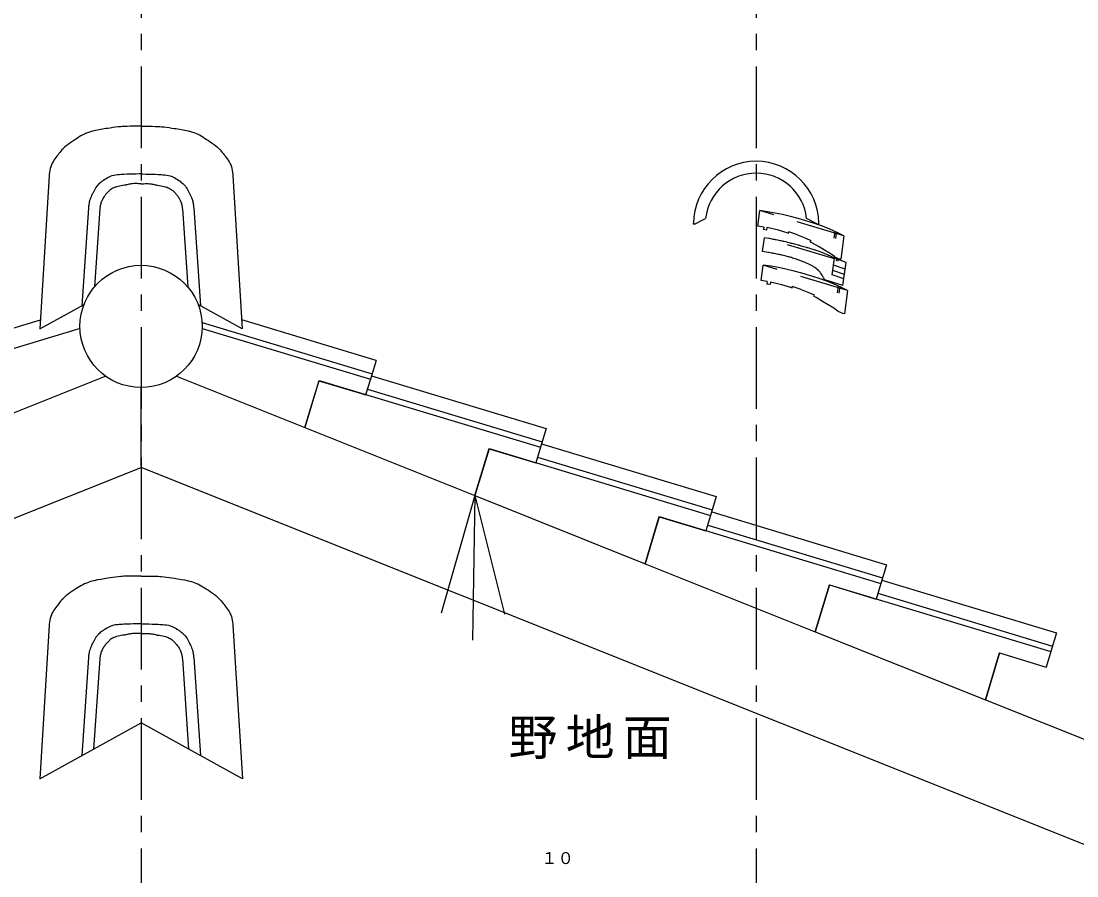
# Model space of a CAD drawing. Units: millimetres, scale not verified. Extents: x -4726 to 4690, y -2905 to 2891.
# Drawn here: x -255 to 1041, y -59 to 991 of the extents above; entities that cross this region are included whole.
import ezdxf
from ezdxf.enums import TextEntityAlignment as Align

# ---------------------------------------------------------------- set-up
doc = ezdxf.new("R2010")
doc.units = ezdxf.units.MM
doc.header["$LTSCALE"] = 20
doc.linetypes.add('CHAIN1', pattern=[8, 5, -1, 1, -1])
doc.linetypes.add('DASHED1', pattern=[1.8, 1.2, -0.6])
for name, color, linetype in [('0-0', 7, 'Continuous'), ('0-6', 7, 'Continuous'), ('0-7', 7, 'Continuous')]:
    doc.layers.add(name, color=color, linetype=linetype)
doc.styles.add('ＭＳ ゴシック', font='')
doc.styles.get('ＭＳ ゴシック').set_extended_font_data('MS Gothic')

# ---------------------------------------------------------------- blocks, each defined once
blk = doc.blocks.new('kae5')
at = {"layer": '0-6'}
for p, q in [((-45.139, 0.208), (-49.726, -75.211)), ((45.139, 0.208), (49.726, -75.211)), ((-25.833, -15.707), (-29.157, -63.827)), ((-20.294, -16.248), (-22.903, -54.581)), ((20.294, -16.248), (22.903, -54.581)), ((25.833, -15.707), (29.157, -63.827)), ((-49.726, -75.211), (-28, -63.187)), ((49.726, -75.211), (28, -63.187))]:
    blk.add_line(p, q, dxfattribs=at)
for points in [[(0, 24.297), (-0.877, 24.31), (-2.389, 24.328), (-3.899, 24.334), (-5.408, 24.322), (-6.913, 24.284), (-8.415, 24.213), (-9.285, 24.154), (-10.023, 24.092), (-11.295, 23.963), (-12.565, 23.81), (-13.836, 23.639), (-15.107, 23.454), (-16.382, 23.263), (-17.123, 23.15), (-18.106, 23), (-19.8, 22.731), (-21.486, 22.427), (-23.153, 22.066), (-24.789, 21.626), (-26.383, 21.083), (-27.284, 20.712), (-27.797, 20.477), (-28.667, 20.04), (-29.522, 19.568), (-30.366, 19.068), (-31.201, 18.547), (-32.03, 18.014), (-32.51, 17.701), (-33.06, 17.342), (-34.002, 16.715), (-34.931, 16.074), (-35.839, 15.411), (-36.718, 14.718), (-37.558, 13.987), (-38.026, 13.543), (-38.336, 13.23), (-38.854, 12.675), (-39.355, 12.102), (-39.843, 11.514)], [(0, 24.297), (0.877, 24.31), (2.389, 24.328), (3.899, 24.334), (5.408, 24.322), (6.913, 24.284), (8.415, 24.213), (9.285, 24.154), (10.023, 24.092), (11.295, 23.963), (12.565, 23.81), (13.836, 23.639), (15.107, 23.454), (16.382, 23.263), (17.123, 23.15), (18.106, 23), (19.8, 22.731), (21.486, 22.427), (23.153, 22.066), (24.789, 21.626), (26.383, 21.083), (27.284, 20.712), (27.797, 20.477), (28.667, 20.04), (29.522, 19.568), (30.366, 19.068), (31.201, 18.547), (32.03, 18.014), (32.51, 17.701), (33.06, 17.342), (34.002, 16.715), (34.931, 16.074), (35.839, 15.411), (36.718, 14.718), (37.558, 13.987), (38.026, 13.543), (38.336, 13.23), (38.854, 12.675), (39.355, 12.102), (39.843, 11.514)], [(-39.843, 11.514), (-40.323, 10.916), (-40.799, 10.311), (-41.074, 9.959), (-41.367, 9.583), (-41.868, 8.933), (-42.355, 8.275), (-42.818, 7.606), (-43.248, 6.921), (-43.633, 6.218), (-43.832, 5.8), (-44.038, 5.308), (-44.336, 4.436), (-44.575, 3.539), (-44.767, 2.623), (-44.925, 1.693), (-45.063, 0.754), (-45.139, 0.208)], [(39.843, 11.514), (40.323, 10.916), (40.799, 10.311), (41.074, 9.959), (41.367, 9.583), (41.868, 8.933), (42.355, 8.275), (42.818, 7.606), (43.248, 6.921), (43.633, 6.218), (43.832, 5.8), (44.038, 5.308), (44.336, 4.436), (44.575, 3.539), (44.767, 2.623), (44.925, 1.693), (45.063, 0.754), (45.139, 0.208)], [(0, 0.925), (-0.869, 0.909), (-2.369, 0.878), (-3.871, 0.843), (-5.376, 0.801), (-6.886, 0.749), (-8.402, 0.683), (-9.285, 0.638), (-9.816, 0.608), (-10.733, 0.545), (-11.645, 0.458), (-12.548, 0.335), (-13.437, 0.167), (-14.306, -0.06), (-14.801, -0.222), (-15.208, -0.377), (-15.897, -0.681), (-16.569, -1.029), (-17.227, -1.411), (-17.871, -1.823), (-18.503, -2.257), (-18.865, -2.516), (-19.133, -2.712), (-19.588, -3.057), (-20.032, -3.413), (-20.462, -3.782), (-20.873, -4.166), (-21.263, -4.568), (-21.478, -4.81), (-21.744, -5.137), (-22.171, -5.726), (-22.563, -6.343), (-22.929, -6.981), (-23.275, -7.634), (-23.609, -8.296), (-23.8, -8.682), (-23.978, -9.04), (-24.279, -9.658), (-24.569, -10.278), (-24.84, -10.903)], [(0, 0.925), (0.869, 0.909), (2.369, 0.878), (3.871, 0.843), (5.376, 0.801), (6.886, 0.749), (8.402, 0.683), (9.285, 0.638), (9.816, 0.608), (10.733, 0.545), (11.645, 0.458), (12.548, 0.335), (13.437, 0.167), (14.306, -0.06), (14.801, -0.222), (15.208, -0.377), (15.897, -0.681), (16.569, -1.029), (17.227, -1.411), (17.871, -1.823), (18.503, -2.257), (18.865, -2.516), (19.133, -2.712), (19.588, -3.057), (20.032, -3.413), (20.462, -3.782), (20.873, -4.166), (21.263, -4.568), (21.478, -4.81), (21.744, -5.137), (22.171, -5.726), (22.563, -6.343), (22.929, -6.981), (23.275, -7.634), (23.609, -8.296), (23.8, -8.682), (23.978, -9.04), (24.279, -9.658), (24.569, -10.278), (24.84, -10.903)], [(0, -3.95), (-0.44, -3.923), (-1.197, -3.882), (-1.954, -3.852), (-2.708, -3.841), (-3.46, -3.856), (-4.208, -3.904), (-4.64, -3.95), (-4.928, -3.989), (-5.423, -4.069), (-5.917, -4.162), (-6.411, -4.262), (-6.905, -4.366), (-7.4, -4.467), (-7.688, -4.523), (-8.143, -4.606), (-8.931, -4.738), (-9.718, -4.868), (-10.501, -5.01), (-11.276, -5.178), (-12.041, -5.384), (-12.478, -5.527), (-12.788, -5.642), (-13.314, -5.864), (-13.828, -6.116), (-14.327, -6.396), (-14.808, -6.705), (-15.269, -7.041), (-15.526, -7.248), (-15.724, -7.417), (-16.053, -7.721), (-16.369, -8.038), (-16.673, -8.367), (-16.967, -8.705), (-17.252, -9.051), (-17.413, -9.255), (-17.582, -9.473), (-17.866, -9.854), (-18.139, -10.241), (-18.401, -10.636)], [(0, -3.95), (0.44, -3.923), (1.197, -3.882), (1.954, -3.852), (2.708, -3.841), (3.46, -3.856), (4.208, -3.904), (4.64, -3.95), (4.928, -3.989), (5.423, -4.069), (5.917, -4.162), (6.411, -4.262), (6.905, -4.366), (7.4, -4.467), (7.688, -4.523), (8.143, -4.606), (8.931, -4.738), (9.718, -4.868), (10.501, -5.01), (11.276, -5.178), (12.041, -5.384), (12.478, -5.527), (12.788, -5.642), (13.314, -5.864), (13.828, -6.116), (14.327, -6.396), (14.808, -6.705), (15.269, -7.041), (15.526, -7.248), (15.724, -7.417), (16.053, -7.721), (16.369, -8.038), (16.673, -8.367), (16.967, -8.705), (17.252, -9.051), (17.413, -9.255), (17.582, -9.473), (17.866, -9.854), (18.139, -10.241), (18.401, -10.636)], [(-24.84, -10.903), (-25.084, -11.535), (-25.294, -12.176), (-25.397, -12.553), (-25.466, -12.843), (-25.565, -13.347), (-25.644, -13.857), (-25.708, -14.371), (-25.761, -14.887), (-25.807, -15.406), (-25.833, -15.707)], [(-18.401, -10.636), (-18.649, -11.039), (-18.882, -11.45), (-19.01, -11.693), (-19.138, -11.95), (-19.342, -12.401), (-19.528, -12.861), (-19.693, -13.328), (-19.838, -13.802), (-19.963, -14.281), (-20.026, -14.56), (-20.062, -14.735), (-20.118, -15.036), (-20.167, -15.338), (-20.213, -15.641), (-20.254, -15.944), (-20.294, -16.248), (-20.317, -16.424)], [(18.401, -10.636), (18.649, -11.039), (18.882, -11.45), (19.01, -11.693), (19.138, -11.95), (19.342, -12.401), (19.528, -12.861), (19.693, -13.328), (19.838, -13.802), (19.963, -14.281), (20.026, -14.56), (20.062, -14.735), (20.118, -15.036), (20.167, -15.338), (20.213, -15.641), (20.254, -15.944), (20.294, -16.248), (20.317, -16.424)], [(24.84, -10.903), (25.084, -11.535), (25.294, -12.176), (25.397, -12.553), (25.466, -12.843), (25.565, -13.347), (25.644, -13.857), (25.708, -14.371), (25.761, -14.887), (25.807, -15.406), (25.833, -15.707)]]:
    blk.add_lwpolyline(points, dxfattribs=at)
blk = doc.blocks.new('kae5md1')
at = {"layer": '0-7'}
for p, q in [((-20.741, 14.361), (-19.743, 21.97)), ((-52.343, 15.339), (-52.34, 15.739)), ((-51.743, 15.339), (-46.343, 18.139)), ((8.657, 15.339), (3.257, 18.139)), ((9.257, 15.339), (9.254, 15.739)), ((-51.743, 15.339), (-52.343, 15.339)), ((-17.814, 13.864), (-20.741, 14.361)), ((-17.814, 13.864), (-17.97, 12.674)), ((-16.392, 12.406), (-17.97, 12.674)), ((-16.235, 13.597), (-16.392, 12.406)), ((-15.491, 13.471), (-16.235, 13.597)), ((-10.612, 12.319), (-15.491, 13.471)), ((-5.74, 10.785), (-10.612, 12.319)), ((-5.609, 10.739), (-5.74, 10.785)), ((-5.609, 10.739), (-5.502, 11.554)), ((-1.219, 10.04), (-5.502, 11.554)), ((-5.502, 11.549), (-5.502, 11.554)), ((8.657, 15.339), (9.257, 15.339)), ((17.042, 11.768), (16.602, 8.409)), ((17.804, 11.423), (17.386, 8.233)), ((21.595, 9.568), (18.614, 11.056)), ((-15.325, 8.223), (-17.425, 8.54)), ((5.147, 6.495), (5.255, 7.322)), ((6.211, 6.021), (5.147, 6.495)), ((21.595, 9.568), (20.087, -1.933)), ((-19.012, -12.455), (-18.014, -4.846)), ((22.187, -6.854), (16.419, -4.813)), ((22.671, -3.489), (16.903, -1.447)), ((17.958, -2.653), (18.219, -1.913)), ((18.712, -2.92), (18.974, -2.18)), ((21.049, -14.773), (22.671, -3.489)), ((21.809, -9.483), (16.041, -7.441)), ((-16.085, -12.951), (-19.012, -12.455)), ((-16.085, -12.951), (-16.241, -14.142)), ((-14.662, -14.41), (-16.241, -14.142)), ((-14.506, -13.219), (-14.662, -14.41)), ((-13.762, -13.345), (-14.506, -13.219)), ((-8.882, -14.496), (-13.762, -13.345)), ((-4.011, -16.03), (-8.882, -14.496)), ((-3.879, -16.077), (-3.772, -15.262)), ((-3.773, -15.267), (-3.772, -15.262)), ((0.51, -16.776), (-3.772, -15.262)), ((21.049, -14.773), (12.142, -12.078)), ((18.772, -15.048), (18.331, -18.407)), ((19.534, -15.393), (19.115, -18.583)), ((-3.879, -16.077), (-4.011, -16.03)), ((6.876, -20.321), (6.984, -19.494)), ((7.94, -20.795), (6.876, -20.321)), ((23.325, -17.247), (20.344, -15.76)), ((23.325, -17.247), (21.816, -28.749))]:
    blk.add_line(p, q, dxfattribs=at)
at = {"layer": '0-7', "linetype": 'DASHED1'}
for p, q in [((21.595, 9.568), (-19.743, 21.97)), ((16.86, -1.746), (-17.425, 8.54)), ((23.325, -17.247), (-18.014, -4.846))]:
    blk.add_line(p, q, dxfattribs=at)
at = {"layer": '0-7'}
for points in [[(18.614, 11.056), (14.72, 12.818), (10.997, 14.299), (7.183, 15.602), (2.933, 16.879), (-0.847, 17.996), (-4.644, 18.985), (-8.667, 20.003), (-12.268, 20.737), (-16.043, 21.396), (-19.743, 21.97)], [(-15.599, 1.385), (-18.393, 1.809), (-17.425, 8.54)], [(-6.54, 6.415), (-7.174, 6.571), (-7.809, 6.721), (-8.178, 6.806), (-8.546, 6.888), (-9.182, 7.026), (-9.818, 7.158), (-10.456, 7.287), (-11.094, 7.414), (-11.733, 7.54), (-12.103, 7.613), (-12.473, 7.686), (-13.111, 7.812), (-13.749, 7.936), (-14.387, 8.057), (-15.027, 8.173), (-15.325, 8.223)], [(15.02, -0.49), (14.665, -0.326), (14.052, -0.044), (13.438, 0.236), (12.822, 0.511), (12.204, 0.78), (11.582, 1.041), (11.22, 1.188), (10.863, 1.33), (10.245, 1.566), (9.623, 1.794), (8.998, 2.014), (8.37, 2.226), (7.741, 2.432), (7.375, 2.549), (7.011, 2.664), (6.384, 2.857), (5.755, 3.047), (5.126, 3.234), (4.496, 3.42), (3.866, 3.605), (3.501, 3.713), (3.136, 3.82), (2.507, 4.006), (1.878, 4.192), (1.249, 4.376), (0.619, 4.557), (-0.012, 4.735), (-0.379, 4.836), (-0.744, 4.935), (-1.376, 5.102), (-2.008, 5.266), (-2.641, 5.428), (-3.275, 5.588), (-3.908, 5.748), (-4.275, 5.841), (-4.642, 5.934), (-5.275, 6.096), (-5.907, 6.256), (-6.54, 6.415)], [(-1.219, 10.04), (2.858, 8.389), (5.255, 7.322)], [(20.087, -1.933), (19.294, -1.829), (16.994, -0.742), (16.919, -0.558), (14.82, 0.8), (12.02, 2.531), (9.377, 4.156), (6.211, 6.021)], [(-7.508, -0.314), (-8.142, -0.161), (-8.777, -0.011), (-9.146, 0.075), (-9.513, 0.16), (-10.148, 0.304), (-10.784, 0.445), (-11.42, 0.583), (-12.057, 0.717), (-12.695, 0.848), (-13.065, 0.922), (-13.435, 0.994), (-14.073, 1.115), (-14.712, 1.232), (-15.352, 1.344), (-15.599, 1.385)], [(20.344, -15.76), (16.45, -13.998), (12.727, -12.517), (8.912, -11.214), (4.662, -9.937), (0.882, -8.819), (-2.915, -7.831), (-6.937, -6.813), (-10.538, -6.079), (-14.313, -5.42), (-18.014, -4.846)], [(12.142, -12.078), (11.95, -11.705), (11.616, -11.066), (11.272, -10.434), (10.91, -9.815), (10.526, -9.215), (10.111, -8.637), (9.854, -8.314), (9.567, -7.983), (9.041, -7.44), (8.477, -6.931), (7.881, -6.454), (7.259, -6.009), (6.617, -5.595), (6.236, -5.369), (5.891, -5.175), (5.288, -4.856), (4.678, -4.556), (4.062, -4.271), (3.441, -3.995), (2.816, -3.727), (2.453, -3.573), (2.097, -3.422), (1.481, -3.163), (0.863, -2.908), (0.244, -2.658), (-0.379, -2.416), (-1.005, -2.183), (-1.369, -2.053), (-1.729, -1.929), (-2.353, -1.724), (-2.98, -1.528), (-3.609, -1.342), (-4.241, -1.162), (-4.875, -0.988), (-5.243, -0.89), (-5.609, -0.793), (-6.241, -0.63), (-6.874, -0.47), (-7.508, -0.314)], [(21.504, -11.606), (15.736, -9.564), (16.903, -1.447), (15.02, -0.49)], [(0.51, -16.776), (4.588, -18.427), (6.984, -19.494)], [(21.816, -28.749), (21.023, -28.645), (18.724, -27.557), (18.648, -27.374), (16.549, -26.016), (13.749, -24.285), (11.106, -22.659), (7.94, -20.795)]]:
    blk.add_lwpolyline(points, dxfattribs=at)
for radius, start, end in [(30.8, 90, 179.25587), (30.8, 0.74411, 89.99998), (24.958, 90, 173.5584), (24.958, 6.44159, 90)]:
    blk.add_arc((-21.543, 15.339), radius, start, end, dxfattribs=at)

msp = doc.modelspace()

# ---------------------------------------------------------------- linework, layer by layer
at = {"layer": '0-0', "color": 4, "linetype": 'CHAIN1'}
for p, q in [((-107.64, 1895.03), (-107.64, -1105.62)), ((647.54, 1895.03), (647.54, -1105.62))]:
    msp.add_line(p, q, dxfattribs=at)
at = {"layer": '0-0'}
for p, q in [((-396.09, 574.23), (-231.28, 623.93)), ((180.82, 574.23), (16.01, 623.93)), ((-182.6, 613.51), (-389.16, 551.23)), ((-32.79, 620.85), (175.9, 557.93)), ((-32.68, 613.51), (173.88, 551.23)), ((180.82, 574.23), (173.88, 551.23)), ((-151.04, 554.89), (-308.66, 491.84)), ((-64.23, 554.89), (93.39, 491.84)), ((93.39, 491.84), (110.82, 549.67)), ((110.73, 549.38), (93.39, 491.84)), ((110.82, 549.67), (382.79, 467.66)), ((173.88, 551.23), (168.1, 532.08)), ((175.13, 555.38), (389.72, 490.67)), ((-107.64, 444.45), (-107.64, 540.47)), ((170.21, 539.07), (384.81, 474.36)), ((93.39, 491.84), (302.29, 408.28)), ((389.72, 490.67), (382.79, 467.66)), ((382.79, 467.66), (377.01, 448.51)), ((302.29, 408.28), (319.73, 466.1)), ((319.64, 465.81), (302.29, 408.28)), ((319.64, 465.81), (377.01, 448.51)), ((319.73, 466.1), (591.69, 384.1)), ((379.12, 455.51), (593.71, 390.8)), ((-1301.55, -34.55), (-107.64, 443.01)), ((1086.27, -34.55), (-107.64, 443.01)), ((302.29, 408.28), (260.91, 264.1)), ((302.29, 408.28), (299.15, 230.82)), ((302.29, 408.28), (511.2, 324.72)), ((302.29, 408.28), (338.54, 262.73)), ((511.2, 324.72), (528.63, 382.54)), ((528.55, 382.25), (511.2, 324.72)), ((528.55, 382.25), (585.92, 364.95)), ((528.63, 382.54), (800.6, 300.54)), ((591.69, 384.1), (585.92, 364.95)), ((588.03, 371.94), (802.62, 307.24)), ((511.2, 324.72), (720.11, 241.15)), ((720.11, 241.15), (737.54, 298.98)), ((737.45, 298.69), (720.11, 241.15)), ((737.45, 298.69), (794.83, 281.39)), ((737.54, 298.98), (1009.51, 216.97)), ((800.6, 300.54), (794.83, 281.39)), ((796.93, 288.38), (1011.53, 223.68)), ((720.11, 241.15), (929.01, 157.59)), ((-172.22, 209.44), (-180.53, 89.14)), ((-158.37, 208.09), (-165.92, 97.23)), ((-56.9, 208.09), (-49.36, 97.23)), ((-43.06, 209.44), (-34.75, 89.14)), ((929.01, 157.59), (946.45, 215.41)), ((946.36, 215.12), (929.01, 157.59)), ((946.36, 215.12), (1003.73, 197.83)), ((1009.51, 216.97), (1003.73, 197.83)), ((929.01, 157.59), (1086.27, 94.69))]:
    msp.add_line(p, q, dxfattribs=at)
for points in [[(110.73, 549.38), (162.84, 533.66), (168.1, 532.08)], [(384.04, 471.81), (598.63, 407.11), (591.69, 384.1)], [(592.94, 388.25), (807.54, 323.54), (800.6, 300.54)], [(-107.64, 309.45), (-109.83, 309.48), (-113.61, 309.53), (-117.39, 309.54), (-121.16, 309.51), (-124.92, 309.42), (-128.68, 309.24), (-130.85, 309.09), (-132.7, 308.94), (-135.88, 308.62), (-139.05, 308.23), (-142.23, 307.81), (-145.41, 307.34), (-148.59, 306.87), (-150.45, 306.58), (-152.9, 306.21), (-157.14, 305.54), (-161.35, 304.78), (-165.52, 303.87), (-169.61, 302.77), (-173.6, 301.42), (-175.85, 300.49), (-177.13, 299.9), (-179.31, 298.81), (-181.44, 297.63), (-183.55, 296.38), (-185.64, 295.08), (-187.71, 293.74), (-188.91, 292.96), (-190.29, 292.06), (-192.64, 290.5), (-194.97, 288.89), (-197.24, 287.24), (-199.43, 285.5), (-201.53, 283.68), (-202.7, 282.57), (-203.48, 281.78), (-204.77, 280.4), (-206.03, 278.96), (-207.25, 277.49)], [(-107.64, 309.45), (-105.45, 309.48), (-101.67, 309.53), (-97.89, 309.54), (-94.12, 309.51), (-90.36, 309.42), (-86.6, 309.24), (-84.43, 309.09), (-82.58, 308.94), (-79.4, 308.62), (-76.23, 308.23), (-73.05, 307.81), (-69.87, 307.34), (-66.68, 306.87), (-64.83, 306.58), (-62.37, 306.21), (-58.14, 305.54), (-53.92, 304.78), (-49.76, 303.87), (-45.67, 302.77), (-41.68, 301.42), (-39.43, 300.49), (-38.15, 299.9), (-35.97, 298.81), (-33.83, 297.63), (-31.72, 296.38), (-29.64, 295.08), (-27.56, 293.74), (-26.36, 292.96), (-24.99, 292.06), (-22.63, 290.5), (-20.31, 288.89), (-18.04, 287.24), (-15.84, 285.5), (-13.74, 283.68), (-12.57, 282.57), (-11.8, 281.78), (-10.5, 280.4), (-9.25, 278.96), (-8.03, 277.49)], [(801.85, 304.69), (1016.44, 239.98), (1009.51, 216.97)], [(-207.25, 277.49), (-208.45, 276), (-209.64, 274.49), (-210.32, 273.61), (-211.06, 272.67), (-212.31, 271.04), (-213.53, 269.4), (-214.68, 267.72), (-215.76, 266.01), (-216.72, 264.25), (-217.22, 263.21), (-217.73, 261.98), (-218.48, 259.8), (-219.08, 257.56), (-219.56, 255.27), (-219.95, 252.94), (-220.3, 250.59), (-220.49, 249.23)], [(-8.03, 277.49), (-6.83, 276), (-5.64, 274.49), (-4.95, 273.61), (-4.22, 272.67), (-2.97, 271.04), (-1.75, 269.4), (-0.59, 267.72), (0.48, 266.01), (1.44, 264.25), (1.94, 263.21), (2.46, 261.98), (3.2, 259.8), (3.8, 257.56), (4.28, 255.27), (4.67, 252.94), (5.02, 250.59), (5.21, 249.23)], [(-220.49, 249.23), (-231.95, 60.68), (-107.64, 129.48)], [(-107.64, 251.02), (-109.81, 250.98), (-113.56, 250.9), (-117.32, 250.82), (-121.08, 250.71), (-124.85, 250.58), (-128.64, 250.42), (-130.85, 250.3), (-132.18, 250.23), (-134.47, 250.07), (-136.75, 249.85), (-139.01, 249.55), (-141.23, 249.13), (-143.4, 248.56), (-144.64, 248.15), (-145.66, 247.77), (-147.38, 247.01), (-149.06, 246.14), (-150.71, 245.18), (-152.32, 244.15), (-153.9, 243.07), (-154.8, 242.42), (-155.47, 241.93), (-156.61, 241.07), (-157.72, 240.18), (-158.79, 239.25), (-159.82, 238.29), (-160.8, 237.29), (-161.33, 236.68), (-162, 235.87), (-163.07, 234.39), (-164.05, 232.85), (-164.96, 231.26), (-165.83, 229.62), (-166.66, 227.97), (-167.14, 227), (-167.58, 226.11), (-168.34, 224.56), (-169.06, 223.01), (-169.74, 221.45)], [(-107.64, 251.02), (-105.47, 250.98), (-101.72, 250.9), (-97.96, 250.82), (-94.2, 250.71), (-90.42, 250.58), (-86.63, 250.42), (-84.43, 250.3), (-83.1, 250.23), (-80.81, 250.07), (-78.53, 249.85), (-76.27, 249.55), (-74.05, 249.13), (-71.87, 248.56), (-70.64, 248.15), (-69.62, 247.77), (-67.9, 247.01), (-66.22, 246.14), (-64.57, 245.18), (-62.96, 244.15), (-61.38, 243.07), (-60.48, 242.42), (-59.81, 241.93), (-58.67, 241.07), (-57.56, 240.18), (-56.48, 239.25), (-55.46, 238.29), (-54.48, 237.29), (-53.94, 236.68), (-53.28, 235.87), (-52.21, 234.39), (-51.23, 232.85), (-50.32, 231.26), (-49.45, 229.62), (-48.62, 227.97), (-48.14, 227), (-47.69, 226.11), (-46.94, 224.56), (-46.22, 223.01), (-45.54, 221.45)], [(5.21, 249.23), (16.68, 60.68), (-107.64, 129.48)], [(-107.64, 238.83), (-108.74, 238.9), (-110.63, 239), (-112.52, 239.08), (-114.41, 239.11), (-116.29, 239.07), (-118.16, 238.95), (-119.24, 238.83), (-119.96, 238.74), (-121.2, 238.54), (-122.43, 238.3), (-123.67, 238.05), (-124.9, 237.79), (-126.14, 237.54), (-126.86, 237.4), (-128, 237.19), (-129.97, 236.86), (-131.93, 236.54), (-133.89, 236.18), (-135.83, 235.76), (-137.74, 235.25), (-138.83, 234.89), (-139.61, 234.6), (-140.92, 234.05), (-142.21, 233.42), (-143.46, 232.72), (-144.66, 231.95), (-145.81, 231.11), (-146.45, 230.59), (-146.95, 230.17), (-147.77, 229.41), (-148.56, 228.61), (-149.32, 227.79), (-150.06, 226.95), (-150.77, 226.08), (-151.17, 225.57), (-151.59, 225.03), (-152.3, 224.07), (-152.99, 223.11), (-153.64, 222.12)], [(-107.64, 238.83), (-106.54, 238.9), (-104.65, 239), (-102.75, 239.08), (-100.87, 239.11), (-98.99, 239.07), (-97.12, 238.95), (-96.04, 238.83), (-95.32, 238.74), (-94.08, 238.54), (-92.85, 238.3), (-91.61, 238.05), (-90.38, 237.79), (-89.14, 237.54), (-88.42, 237.4), (-87.28, 237.19), (-85.31, 236.86), (-83.34, 236.54), (-81.39, 236.18), (-79.45, 235.76), (-77.54, 235.25), (-76.44, 234.89), (-75.67, 234.6), (-74.35, 234.05), (-73.07, 233.42), (-71.82, 232.72), (-70.62, 231.95), (-69.47, 231.11), (-68.82, 230.59), (-68.33, 230.17), (-67.51, 229.41), (-66.72, 228.61), (-65.96, 227.79), (-65.22, 226.95), (-64.51, 226.08), (-64.11, 225.57), (-63.68, 225.03), (-62.97, 224.07), (-62.29, 223.11), (-61.64, 222.12)], [(-169.74, 221.45), (-170.35, 219.87), (-170.87, 218.27), (-171.13, 217.33), (-171.3, 216.6), (-171.55, 215.34), (-171.75, 214.07), (-171.91, 212.78), (-172.04, 211.49), (-172.16, 210.19), (-172.22, 209.44)], [(-153.64, 222.12), (-154.26, 221.11), (-154.84, 220.08), (-155.16, 219.48), (-155.48, 218.83), (-155.99, 217.71), (-156.46, 216.56), (-156.87, 215.39), (-157.23, 214.2), (-157.55, 213.01), (-157.7, 212.31), (-157.79, 211.87), (-157.93, 211.12), (-158.06, 210.36), (-158.17, 209.61), (-158.27, 208.85), (-158.37, 208.09), (-158.43, 207.65)], [(-61.64, 222.12), (-61.02, 221.11), (-60.43, 220.08), (-60.11, 219.48), (-59.79, 218.83), (-59.28, 217.71), (-58.82, 216.56), (-58.41, 215.39), (-58.04, 214.2), (-57.73, 213.01), (-57.57, 212.31), (-57.48, 211.87), (-57.34, 211.12), (-57.22, 210.36), (-57.11, 209.61), (-57, 208.85), (-56.9, 208.09), (-56.85, 207.65)], [(-45.54, 221.45), (-44.93, 219.87), (-44.4, 218.27), (-44.15, 217.33), (-43.97, 216.6), (-43.73, 215.34), (-43.53, 214.07), (-43.37, 212.78), (-43.24, 211.49), (-43.12, 210.19), (-43.06, 209.44)]]:
    msp.add_lwpolyline(points, dxfattribs=at)
msp.add_circle((-107.64, 616.06), 75, dxfattribs=at)
msp.add_circle((-107.64, 616.06), 75, dxfattribs=at)

# ---------------------------------------------------------------- block references
at = {"layer": '0-0', "xscale": 2.5, "yscale": 2.5}
for name, p in [('kae5', (-107.64, 800.95)), ('kae5md1', (701.4, 703.37))]:
    msp.add_blockref(name, p, dxfattribs=at)

# ---------------------------------------------------------------- texts
at = {"layer": '0-0', "color": 4, "style": 'ＭＳ ゴシック'}
msp.add_text('１０', height=14.66, dxfattribs=at).set_placement((383.72, -48.39), align=Align.BOTTOM_LEFT)
at = {"layer": '0-0', "insert": (343.52, 84.87), "char_height": 43.99, "attachment_point": 7, "style": 'ＭＳ ゴシック'}
msp.add_mtext('\\T1.17;野地面', dxfattribs=at)

doc.saveas('drawing.dxf')
